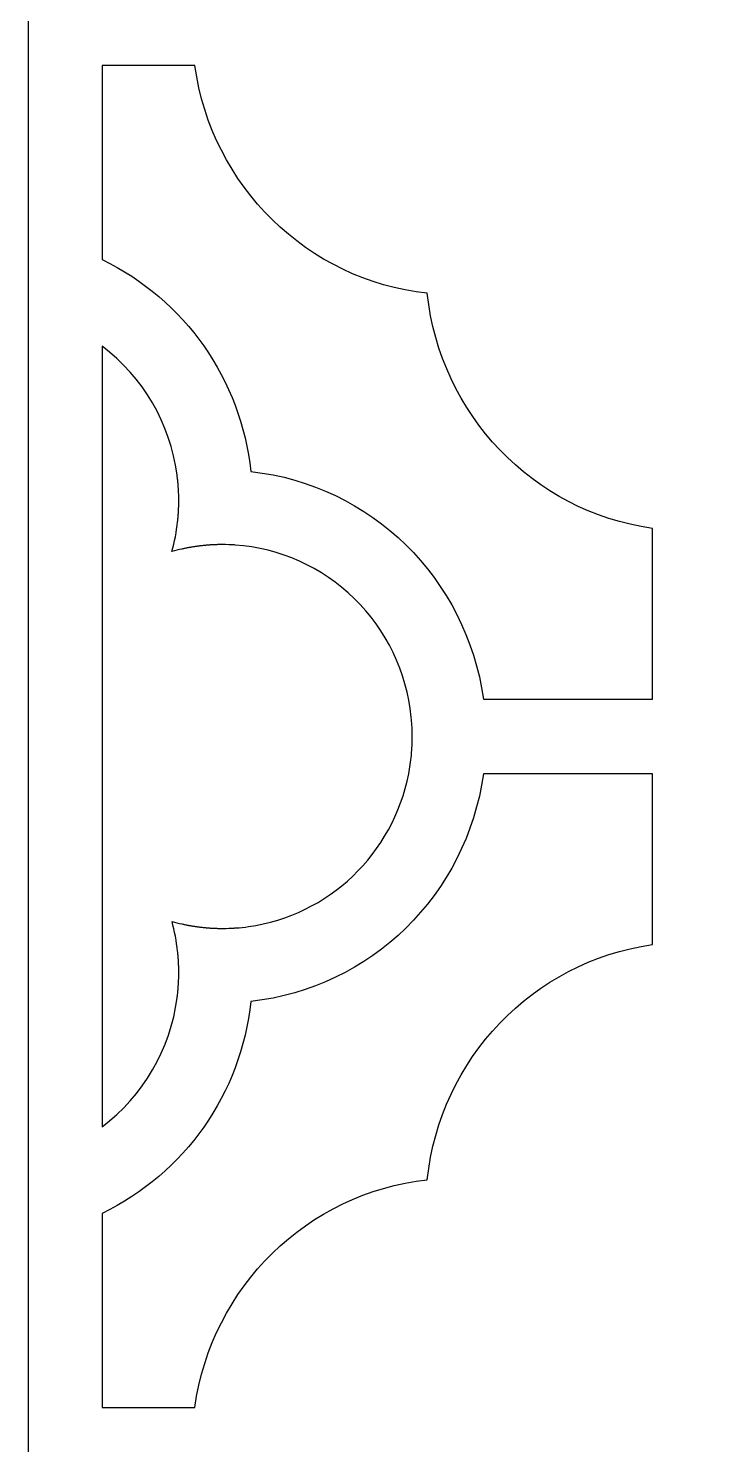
# Model space of a CAD drawing. Header units: centimetres. Extents: x -2.26 to 2.26, y -4.33 to 4.33.
# Drawn here: x -2.265 to -1.504, y -1.556 to 0 of the extents above; entities that cross this region are included whole.
import ezdxf

# ---------------------------------------------------------------- set-up
doc = ezdxf.new("R2010")
doc.units = ezdxf.units.CM
doc.header["$MEASUREMENT"] = 0
doc.layers.add('Layer 1', color=7, linetype='Continuous')

msp = doc.modelspace()

# ---------------------------------------------------------------- linework, layer by layer
at = {"layer": 'Layer 1', "color": 242}
for points, knots in [([(-2.26469, 4.33143), (-2.26469, 4.33143), (-2.18371, 4.33143), (-2.18371, 4.33143), (-2.18371, 4.33143), (-2.18371, 4.33143), (2.1837, 4.33143), (2.1837, 4.33143), (2.1837, 4.33143), (2.1837, 4.33143), (2.26468, 4.33143), (2.26468, 4.33143), (2.26468, 4.33143), (2.26468, 4.33143), (2.26468, 4.24954), (2.26468, 4.24954), (2.26468, 4.24954), (2.26468, 4.24954), (2.26468, -4.24954), (2.26468, -4.24954), (2.26468, -4.24954), (2.26468, -4.24954), (2.26468, -4.33143), (2.26468, -4.33143), (2.26468, -4.33143), (2.26468, -4.33143), (2.1837, -4.33143), (2.1837, -4.33143), (2.1837, -4.33143), (2.1837, -4.33143), (-2.18371, -4.33143), (-2.18371, -4.33143), (-2.18371, -4.33143), (-2.18371, -4.33143), (-2.26469, -4.33143), (-2.26469, -4.33143), (-2.26469, -4.33143), (-2.26469, -4.33143), (-2.26469, -4.24954), (-2.26469, -4.24954), (-2.26469, -4.24954), (-2.26469, -4.24954), (-2.26469, 4.24954), (-2.26469, 4.24954), (-2.26469, 4.24954), (-2.26469, 4.24954), (-2.26469, 4.33143), (-2.26469, 4.33143)], [0, 0, 0, 0, 0.0769231, 0.0769231, 0.0769231, 0.0769231, 0.1538462, 0.1538462, 0.1538462, 0.1538462, 0.2307692, 0.2307692, 0.2307692, 0.2307692, 0.3076923, 0.3076923, 0.3076923, 0.3076923, 0.3846154, 0.3846154, 0.3846154, 0.3846154, 0.4615385, 0.4615385, 0.4615385, 0.4615385, 0.5384615, 0.5384615, 0.5384615, 0.5384615, 0.6153846, 0.6153846, 0.6153846, 0.6153846, 0.6923077, 0.6923077, 0.6923077, 0.6923077, 0.7692308, 0.7692308, 0.7692308, 0.7692308, 0.8461538, 0.8461538, 0.8461538, 0.8461538, 1, 1, 1, 1]), ([(-2.18371, -0.04094), (-2.18371, -0.04094), (-2.17592, -0.04094), (-2.17592, -0.04094), (-2.17592, -0.04094), (-2.17592, -0.04094), (-2.12071, -0.04094), (-2.12071, -0.04094), (-2.12071, -0.04094), (-2.12071, -0.04094), (-2.08169, -0.04094), (-2.08169, -0.04094), (-2.08169, -0.04094), (-2.06323, -0.17368), (-1.9581, -0.27672), (-1.82629, -0.29098), (-1.82629, -0.29098), (-1.81209, -0.42426), (-1.71032, -0.53068), (-1.57902, -0.54924), (-1.57902, -0.54924), (-1.57902, -0.54924), (-1.57902, -0.58877), (-1.57902, -0.58877), (-1.57902, -0.58877), (-1.57902, -0.58877), (-1.57902, -0.60893), (-1.57902, -0.60893), (-1.57902, -0.60893), (-1.57902, -0.60893), (-1.57902, -0.66861), (-1.57902, -0.66861), (-1.57902, -0.66861), (-1.57902, -0.66861), (-1.57902, -0.73694), (-1.57902, -0.73694), (-1.57902, -0.73694), (-1.57902, -0.73694), (-1.67184, -0.73694), (-1.67184, -0.73694), (-1.67184, -0.73694), (-1.67184, -0.73694), (-1.76465, -0.73694), (-1.76465, -0.73694), (-1.76465, -0.73694), (-1.78311, -0.60419), (-1.88824, -0.50116), (-2.02005, -0.4869), (-2.02005, -0.4869), (-2.03098, -0.38579), (-2.09286, -0.29768), (-2.18371, -0.25402), (-2.18371, -0.25402), (-2.18371, -0.25402), (-2.18371, -0.04094), (-2.18371, -0.04094)], [0, 0, 0, 0, 0.0666667, 0.0666667, 0.0666667, 0.0666667, 0.1333333, 0.1333333, 0.1333333, 0.1333333, 0.2, 0.2, 0.2, 0.2, 0.2666667, 0.2666667, 0.2666667, 0.2666667, 0.3333333, 0.3333333, 0.3333333, 0.3333333, 0.4, 0.4, 0.4, 0.4, 0.4666667, 0.4666667, 0.4666667, 0.4666667, 0.5333333, 0.5333333, 0.5333333, 0.5333333, 0.6, 0.6, 0.6, 0.6, 0.6666667, 0.6666667, 0.6666667, 0.6666667, 0.7333333, 0.7333333, 0.7333333, 0.7333333, 0.8, 0.8, 0.8, 0.8, 0.8666667, 0.8666667, 0.8666667, 0.8666667, 1, 1, 1, 1]), ([(-2.18371, -0.34907), (-2.13848, -0.38302), (-2.10872, -0.43404), (-2.10118, -0.49048), (-2.10118, -0.49048), (-2.10118, -0.49048), (-2.10106, -0.49136), (-2.10106, -0.49136), (-2.10106, -0.49136), (-2.10106, -0.49136), (-2.10096, -0.49226), (-2.10096, -0.49226), (-2.10096, -0.49226), (-2.10096, -0.49226), (-2.10075, -0.49404), (-2.10075, -0.49404), (-2.10075, -0.49404), (-2.10075, -0.49404), (-2.10059, -0.49538), (-2.10059, -0.49538), (-2.10059, -0.49538), (-2.10059, -0.49538), (-2.10049, -0.49627), (-2.10049, -0.49627), (-2.10049, -0.49627), (-2.10049, -0.49627), (-2.10036, -0.49762), (-2.10036, -0.49762), (-2.10036, -0.49762), (-2.10036, -0.49762), (-2.10025, -0.49877), (-2.10025, -0.49877), (-2.10025, -0.49877), (-2.10025, -0.49877), (-2.10016, -0.49985), (-2.10016, -0.49985), (-2.10016, -0.49985), (-2.10016, -0.49985), (-2.10009, -0.50077), (-2.10009, -0.50077), (-2.10009, -0.50077), (-2.10009, -0.50077), (-2.10002, -0.50152), (-2.10002, -0.50152), (-2.10002, -0.50152), (-2.10002, -0.50152), (-2.09994, -0.50256), (-2.09994, -0.50256), (-2.09994, -0.50256), (-2.09994, -0.50256), (-2.09968, -0.50662), (-2.09968, -0.50662), (-2.09968, -0.50662), (-2.09968, -0.50662), (-2.09963, -0.50752), (-2.09963, -0.50752), (-2.09963, -0.50752), (-2.09963, -0.50752), (-2.0996, -0.50843), (-2.0996, -0.50843), (-2.0996, -0.50843), (-2.0996, -0.50843), (-2.09954, -0.50934), (-2.09954, -0.50934), (-2.09954, -0.50934), (-2.09954, -0.50934), (-2.09951, -0.51024), (-2.09951, -0.51024), (-2.09951, -0.51024), (-2.09951, -0.51024), (-2.09947, -0.51158), (-2.09947, -0.51158), (-2.09947, -0.51158), (-2.09947, -0.51158), (-2.09939, -0.51461), (-2.09939, -0.51461), (-2.09939, -0.51461), (-2.09939, -0.51461), (-2.09937, -0.51574), (-2.09937, -0.51574), (-2.09937, -0.51574), (-2.09937, -0.51574), (-2.09934, -0.51711), (-2.09934, -0.51711), (-2.09934, -0.51711), (-2.09934, -0.51711), (-2.09933, -0.51846), (-2.09933, -0.51846), (-2.09933, -0.51846), (-2.09933, -0.51846), (-2.09934, -0.51938), (-2.09934, -0.51938), (-2.09934, -0.51938), (-2.09934, -0.51938), (-2.09934, -0.52029), (-2.09934, -0.52029), (-2.09934, -0.52029), (-2.09934, -0.52029), (-2.09937, -0.5212), (-2.09937, -0.5212), (-2.09937, -0.5212), (-2.09937, -0.5212), (-2.09937, -0.5221), (-2.09937, -0.5221), (-2.09937, -0.5221), (-2.09937, -0.5221), (-2.0994, -0.52302), (-2.0994, -0.52302), (-2.0994, -0.52302), (-2.0994, -0.52302), (-2.09942, -0.52393), (-2.09942, -0.52393), (-2.09942, -0.52393), (-2.09942, -0.52393), (-2.09943, -0.52483), (-2.09943, -0.52483), (-2.09943, -0.52483), (-2.09943, -0.52483), (-2.09947, -0.52574), (-2.09947, -0.52574), (-2.09947, -0.52574), (-2.09947, -0.52574), (-2.09951, -0.52665), (-2.09951, -0.52665), (-2.09951, -0.52665), (-2.09951, -0.52665), (-2.09954, -0.52756), (-2.09954, -0.52756), (-2.09954, -0.52756), (-2.09954, -0.52756), (-2.0996, -0.52846), (-2.0996, -0.52846), (-2.0996, -0.52846), (-2.0996, -0.52846), (-2.09963, -0.52936), (-2.09963, -0.52936), (-2.09963, -0.52936), (-2.09963, -0.52936), (-2.09968, -0.53027), (-2.09968, -0.53027), (-2.09968, -0.53027), (-2.09968, -0.53027), (-2.09972, -0.53116), (-2.09972, -0.53116), (-2.09972, -0.53116), (-2.09972, -0.53116), (-2.09978, -0.53207), (-2.09978, -0.53207), (-2.09978, -0.53207), (-2.09978, -0.53207), (-2.09983, -0.53295), (-2.09983, -0.53295), (-2.09983, -0.53295), (-2.09983, -0.53295), (-2.0999, -0.53386), (-2.0999, -0.53386), (-2.0999, -0.53386), (-2.0999, -0.53386), (-2.09996, -0.53474), (-2.09996, -0.53474), (-2.09996, -0.53474), (-2.09996, -0.53474), (-2.10004, -0.53566), (-2.10004, -0.53566), (-2.10004, -0.53566), (-2.10004, -0.53566), (-2.10011, -0.53654), (-2.10011, -0.53654), (-2.10011, -0.53654), (-2.10011, -0.53654), (-2.10021, -0.53745), (-2.10021, -0.53745), (-2.10021, -0.53745), (-2.10021, -0.53745), (-2.10027, -0.53833), (-2.10027, -0.53833), (-2.10027, -0.53833), (-2.10027, -0.53833), (-2.10036, -0.53921), (-2.10036, -0.53921), (-2.10036, -0.53921), (-2.10036, -0.53921), (-2.10043, -0.5401), (-2.10043, -0.5401), (-2.10043, -0.5401), (-2.10043, -0.5401), (-2.10053, -0.54099), (-2.10053, -0.54099), (-2.10053, -0.54099), (-2.10053, -0.54099), (-2.10063, -0.54187), (-2.10063, -0.54187), (-2.10063, -0.54187), (-2.10183, -0.55296), (-2.10391, -0.56393), (-2.10685, -0.57468), (-2.10685, -0.57468), (-2.10325, -0.57369), (-2.09962, -0.57279), (-2.09597, -0.57199), (-2.09597, -0.57199), (-2.09597, -0.57199), (-2.09512, -0.57179), (-2.09512, -0.57179), (-2.09512, -0.57179), (-2.09512, -0.57179), (-2.09427, -0.57161), (-2.09427, -0.57161), (-2.09427, -0.57161), (-2.09427, -0.57161), (-2.09342, -0.57141), (-2.09342, -0.57141), (-2.09342, -0.57141), (-2.09342, -0.57141), (-2.09257, -0.57126), (-2.09257, -0.57126), (-2.09257, -0.57126), (-2.09257, -0.57126), (-2.09172, -0.57108), (-2.09172, -0.57108), (-2.09172, -0.57108), (-2.09172, -0.57108), (-2.09088, -0.57092), (-2.09088, -0.57092), (-2.09088, -0.57092), (-2.09088, -0.57092), (-2.09002, -0.57075), (-2.09002, -0.57075), (-2.09002, -0.57075), (-2.09002, -0.57075), (-2.08917, -0.5706), (-2.08917, -0.5706), (-2.08917, -0.5706), (-2.08917, -0.5706), (-2.0883, -0.57043), (-2.0883, -0.57043), (-2.0883, -0.57043), (-2.0883, -0.57043), (-2.08746, -0.57029), (-2.08746, -0.57029), (-2.08746, -0.57029), (-2.08746, -0.57029), (-2.08658, -0.57012), (-2.08658, -0.57012), (-2.08658, -0.57012), (-2.08658, -0.57012), (-2.08573, -0.56998), (-2.08573, -0.56998), (-2.08573, -0.56998), (-2.08573, -0.56998), (-2.08486, -0.56985), (-2.08486, -0.56985), (-2.08486, -0.56985), (-2.08486, -0.56985), (-2.08401, -0.5697), (-2.08401, -0.5697), (-2.08401, -0.5697), (-2.08401, -0.5697), (-2.08313, -0.56955), (-2.08313, -0.56955), (-2.08313, -0.56955), (-2.08313, -0.56955), (-2.08227, -0.56943), (-2.08227, -0.56943), (-2.08227, -0.56943), (-2.08227, -0.56943), (-2.0814, -0.56929), (-2.0814, -0.56929), (-2.0814, -0.56929), (-2.0814, -0.56929), (-2.08052, -0.56917), (-2.08052, -0.56917), (-2.08052, -0.56917), (-2.08052, -0.56917), (-2.07965, -0.56903), (-2.07965, -0.56903), (-2.07965, -0.56903), (-2.07965, -0.56903), (-2.07879, -0.56893), (-2.07879, -0.56893), (-2.07879, -0.56893), (-2.07879, -0.56893), (-2.07791, -0.56881), (-2.07791, -0.56881), (-2.07791, -0.56881), (-2.07791, -0.56881), (-2.07704, -0.56871), (-2.07704, -0.56871), (-2.07704, -0.56871), (-2.07704, -0.56871), (-2.07617, -0.56859), (-2.07617, -0.56859), (-2.07617, -0.56859), (-2.07617, -0.56859), (-2.0753, -0.56849), (-2.0753, -0.56849), (-2.0753, -0.56849), (-2.0753, -0.56849), (-2.07442, -0.56839), (-2.07442, -0.56839), (-2.07442, -0.56839), (-2.07442, -0.56839), (-2.07354, -0.56828), (-2.07354, -0.56828), (-2.07354, -0.56828), (-2.07354, -0.56828), (-2.07266, -0.56819), (-2.07266, -0.56819), (-2.07266, -0.56819), (-2.07266, -0.56819), (-2.07179, -0.56811), (-2.07179, -0.56811), (-2.07179, -0.56811), (-2.07179, -0.56811), (-2.07091, -0.56802), (-2.07091, -0.56802), (-2.07091, -0.56802), (-2.07091, -0.56802), (-2.07004, -0.56795), (-2.07004, -0.56795), (-2.07004, -0.56795), (-2.07004, -0.56795), (-2.06914, -0.56786), (-2.06914, -0.56786), (-2.06914, -0.56786), (-2.06914, -0.56786), (-2.06827, -0.56778), (-2.06827, -0.56778), (-2.06827, -0.56778), (-2.06827, -0.56778), (-2.06736, -0.56771), (-2.06736, -0.56771), (-2.06736, -0.56771), (-2.06736, -0.56771), (-2.06649, -0.56765), (-2.06649, -0.56765), (-2.06649, -0.56765), (-2.06649, -0.56765), (-2.06559, -0.56757), (-2.06559, -0.56757), (-2.06559, -0.56757), (-2.06559, -0.56757), (-2.06472, -0.56753), (-2.06472, -0.56753), (-2.06472, -0.56753), (-2.06472, -0.56753), (-2.06382, -0.56747), (-2.06382, -0.56747), (-2.06382, -0.56747), (-2.06382, -0.56747), (-2.06294, -0.56742), (-2.06294, -0.56742), (-2.06294, -0.56742), (-2.06294, -0.56742), (-2.06203, -0.56736), (-2.06203, -0.56736), (-2.06203, -0.56736), (-2.06203, -0.56736), (-2.06116, -0.56733), (-2.06116, -0.56733), (-2.06116, -0.56733), (-2.06116, -0.56733), (-2.06025, -0.56729), (-2.06025, -0.56729), (-2.06025, -0.56729), (-2.06025, -0.56729), (-2.05935, -0.56725), (-2.05935, -0.56725), (-2.05935, -0.56725), (-2.05935, -0.56725), (-2.05846, -0.5672), (-2.05846, -0.5672), (-2.05846, -0.5672), (-2.05846, -0.5672), (-2.05757, -0.56718), (-2.05757, -0.56718), (-2.05757, -0.56718), (-2.05757, -0.56718), (-2.05666, -0.56715), (-2.05666, -0.56715), (-2.05666, -0.56715), (-2.05666, -0.56715), (-2.05577, -0.56713), (-2.05577, -0.56713), (-2.05577, -0.56713), (-2.05577, -0.56713), (-2.05487, -0.56711), (-2.05487, -0.56711), (-2.05487, -0.56711), (-2.05487, -0.56711), (-2.05398, -0.56711), (-2.05398, -0.56711), (-2.05398, -0.56711), (-2.05398, -0.56711), (-2.05307, -0.56709), (-2.05307, -0.56709), (-2.05307, -0.56709), (-2.05307, -0.56709), (-2.05218, -0.56709), (-2.05218, -0.56709), (-2.05218, -0.56709), (-2.05218, -0.56709), (-2.05127, -0.56708), (-2.05127, -0.56708), (-2.05127, -0.56708), (-2.05127, -0.56708), (-2.05036, -0.56709), (-2.05036, -0.56709), (-2.05036, -0.56709), (-2.05036, -0.56709), (-2.04927, -0.5671), (-2.04927, -0.5671), (-2.04927, -0.5671), (-2.04927, -0.5671), (-2.04811, -0.56711), (-2.04811, -0.56711), (-2.04811, -0.56711), (-2.04811, -0.56711), (-2.04425, -0.56721), (-2.04425, -0.56721), (-2.04425, -0.56721), (-2.04425, -0.56721), (-2.04315, -0.56726), (-2.04315, -0.56726), (-2.04315, -0.56726), (-2.04315, -0.56726), (-2.03912, -0.56745), (-2.03912, -0.56745), (-2.03912, -0.56745), (-2.03912, -0.56745), (-2.03822, -0.56751), (-2.03822, -0.56751), (-2.03822, -0.56751), (-2.03822, -0.56751), (-2.03732, -0.56756), (-2.03732, -0.56756), (-2.03732, -0.56756), (-1.98827, -0.57103), (-1.94196, -0.59186), (-1.90654, -0.62635), (-1.90654, -0.62635), (-1.87111, -0.66086), (-1.84891, -0.70698), (-1.84389, -0.75647), (-1.84389, -0.75647), (-1.84389, -0.75647), (-1.84359, -0.75967), (-1.84359, -0.75967), (-1.84359, -0.75967), (-1.84359, -0.75967), (-1.84349, -0.76095), (-1.84349, -0.76095), (-1.84349, -0.76095), (-1.84327, -0.76386), (-1.84309, -0.76678), (-1.84297, -0.76969), (-1.84297, -0.76969), (-1.84297, -0.76969), (-1.84294, -0.77066), (-1.84294, -0.77066), (-1.84294, -0.77066), (-1.84294, -0.77066), (-1.84289, -0.77197), (-1.84289, -0.77197), (-1.84289, -0.77197), (-1.84289, -0.77197), (-1.84284, -0.77383), (-1.84284, -0.77383), (-1.84284, -0.77383), (-1.84284, -0.77383), (-1.84284, -0.77459), (-1.84284, -0.77459), (-1.84284, -0.77459), (-1.84284, -0.77459), (-1.84281, -0.77589), (-1.84281, -0.77589), (-1.84281, -0.77589), (-1.84281, -0.77589), (-1.8428, -0.77722), (-1.8428, -0.77722), (-1.8428, -0.77722), (-1.8428, -0.77722), (-1.8428, -0.77852), (-1.8428, -0.77852), (-1.8428, -0.77852), (-1.8428, -0.77852), (-1.84281, -0.77982), (-1.84281, -0.77982), (-1.84281, -0.77982), (-1.84281, -0.77982), (-1.84283, -0.78087), (-1.84283, -0.78087), (-1.84283, -0.78087), (-1.84283, -0.78087), (-1.84284, -0.78179), (-1.84284, -0.78179), (-1.84284, -0.78179), (-1.84284, -0.78179), (-1.84286, -0.78309), (-1.84286, -0.78309), (-1.84286, -0.78309), (-1.84286, -0.78309), (-1.84291, -0.78441), (-1.84291, -0.78441), (-1.84291, -0.78441), (-1.84291, -0.78441), (-1.84294, -0.7853), (-1.84294, -0.7853), (-1.84294, -0.7853), (-1.84307, -0.78867), (-1.84327, -0.79204), (-1.84354, -0.7954), (-1.84354, -0.7954), (-1.84354, -0.7954), (-1.84381, -0.79863), (-1.84381, -0.79863), (-1.84381, -0.79863), (-1.8445, -0.80539), (-1.84548, -0.81212), (-1.84675, -0.8188), (-1.84675, -0.8188), (-1.8639, -0.90701), (-1.9347, -0.97448), (-2.02277, -0.9867), (-2.02277, -0.9867), (-2.02738, -0.98734), (-2.03201, -0.98783), (-2.03666, -0.98816), (-2.03666, -0.98816), (-2.03666, -0.98816), (-2.03776, -0.98823), (-2.03776, -0.98823), (-2.03776, -0.98823), (-2.03776, -0.98823), (-2.03866, -0.98828), (-2.03866, -0.98828), (-2.03866, -0.98828), (-2.03866, -0.98828), (-2.04315, -0.9885), (-2.04315, -0.9885), (-2.04315, -0.9885), (-2.04315, -0.9885), (-2.04425, -0.98855), (-2.04425, -0.98855), (-2.04425, -0.98855), (-2.04425, -0.98855), (-2.04745, -0.98864), (-2.04745, -0.98864), (-2.04745, -0.98864), (-2.04745, -0.98864), (-2.04857, -0.98865), (-2.04857, -0.98865), (-2.04857, -0.98865), (-2.04857, -0.98865), (-2.04993, -0.98868), (-2.04993, -0.98868), (-2.04993, -0.98868), (-2.04993, -0.98868), (-2.05127, -0.98869), (-2.05127, -0.98869), (-2.05127, -0.98869), (-2.05127, -0.98869), (-2.05218, -0.98868), (-2.05218, -0.98868), (-2.05218, -0.98868), (-2.05218, -0.98868), (-2.05307, -0.98868), (-2.05307, -0.98868), (-2.05307, -0.98868), (-2.05307, -0.98868), (-2.05398, -0.98865), (-2.05398, -0.98865), (-2.05398, -0.98865), (-2.05398, -0.98865), (-2.05487, -0.98865), (-2.05487, -0.98865), (-2.05487, -0.98865), (-2.05487, -0.98865), (-2.05577, -0.98862), (-2.05577, -0.98862), (-2.05577, -0.98862), (-2.05577, -0.98862), (-2.05666, -0.98861), (-2.05666, -0.98861), (-2.05666, -0.98861), (-2.05666, -0.98861), (-2.05757, -0.98859), (-2.05757, -0.98859), (-2.05757, -0.98859), (-2.05757, -0.98859), (-2.05846, -0.98856), (-2.05846, -0.98856), (-2.05846, -0.98856), (-2.05846, -0.98856), (-2.05935, -0.98851), (-2.05935, -0.98851), (-2.05935, -0.98851), (-2.05935, -0.98851), (-2.06025, -0.98848), (-2.06025, -0.98848), (-2.06025, -0.98848), (-2.06025, -0.98848), (-2.06116, -0.98843), (-2.06116, -0.98843), (-2.06116, -0.98843), (-2.06116, -0.98843), (-2.06203, -0.9884), (-2.06203, -0.9884), (-2.06203, -0.9884), (-2.06203, -0.9884), (-2.06294, -0.98835), (-2.06294, -0.98835), (-2.06294, -0.98835), (-2.06294, -0.98835), (-2.06381, -0.98829), (-2.06381, -0.98829), (-2.06381, -0.98829), (-2.06381, -0.98829), (-2.06471, -0.98825), (-2.06471, -0.98825), (-2.06471, -0.98825), (-2.06471, -0.98825), (-2.06558, -0.98819), (-2.06558, -0.98819), (-2.06558, -0.98819), (-2.06558, -0.98819), (-2.06649, -0.98812), (-2.06649, -0.98812), (-2.06649, -0.98812), (-2.06649, -0.98812), (-2.06736, -0.98805), (-2.06736, -0.98805), (-2.06736, -0.98805), (-2.06736, -0.98805), (-2.06826, -0.98798), (-2.06826, -0.98798), (-2.06826, -0.98798), (-2.06826, -0.98798), (-2.06913, -0.98791), (-2.06913, -0.98791), (-2.06913, -0.98791), (-2.06913, -0.98791), (-2.07001, -0.98782), (-2.07001, -0.98782), (-2.07001, -0.98782), (-2.07001, -0.98782), (-2.07089, -0.98774), (-2.07089, -0.98774), (-2.07089, -0.98774), (-2.07089, -0.98774), (-2.07177, -0.98765), (-2.07177, -0.98765), (-2.07177, -0.98765), (-2.07177, -0.98765), (-2.07264, -0.98757), (-2.07264, -0.98757), (-2.07264, -0.98757), (-2.07264, -0.98757), (-2.07353, -0.98748), (-2.07353, -0.98748), (-2.07353, -0.98748), (-2.07353, -0.98748), (-2.0744, -0.98739), (-2.0744, -0.98739), (-2.0744, -0.98739), (-2.0744, -0.98739), (-2.07527, -0.98728), (-2.07527, -0.98728), (-2.07527, -0.98728), (-2.07527, -0.98728), (-2.07615, -0.98718), (-2.07615, -0.98718), (-2.07615, -0.98718), (-2.07615, -0.98718), (-2.07703, -0.98706), (-2.07703, -0.98706), (-2.07703, -0.98706), (-2.07703, -0.98706), (-2.0779, -0.98696), (-2.0779, -0.98696), (-2.0779, -0.98696), (-2.0779, -0.98696), (-2.07878, -0.98683), (-2.07878, -0.98683), (-2.07878, -0.98683), (-2.07878, -0.98683), (-2.07963, -0.98673), (-2.07963, -0.98673), (-2.07963, -0.98673), (-2.07963, -0.98673), (-2.0805, -0.98659), (-2.0805, -0.98659), (-2.0805, -0.98659), (-2.0805, -0.98659), (-2.08137, -0.98647), (-2.08137, -0.98647), (-2.08137, -0.98647), (-2.08137, -0.98647), (-2.08225, -0.98634), (-2.08225, -0.98634), (-2.08225, -0.98634), (-2.08225, -0.98634), (-2.08311, -0.98621), (-2.08311, -0.98621), (-2.08311, -0.98621), (-2.08311, -0.98621), (-2.08398, -0.98606), (-2.08398, -0.98606), (-2.08398, -0.98606), (-2.08398, -0.98606), (-2.08483, -0.98593), (-2.08483, -0.98593), (-2.08483, -0.98593), (-2.08483, -0.98593), (-2.08571, -0.98577), (-2.08571, -0.98577), (-2.08571, -0.98577), (-2.08571, -0.98577), (-2.08656, -0.98564), (-2.08656, -0.98564), (-2.08656, -0.98564), (-2.08656, -0.98564), (-2.08743, -0.98548), (-2.08743, -0.98548), (-2.08743, -0.98548), (-2.08743, -0.98548), (-2.08828, -0.98533), (-2.08828, -0.98533), (-2.08828, -0.98533), (-2.08828, -0.98533), (-2.08914, -0.98516), (-2.08914, -0.98516), (-2.08914, -0.98516), (-2.08914, -0.98516), (-2.08999, -0.98501), (-2.08999, -0.98501), (-2.08999, -0.98501), (-2.08999, -0.98501), (-2.09083, -0.98484), (-2.09083, -0.98484), (-2.09083, -0.98484), (-2.09083, -0.98484), (-2.0917, -0.98468), (-2.0917, -0.98468), (-2.0917, -0.98468), (-2.0917, -0.98468), (-2.09254, -0.98451), (-2.09254, -0.98451), (-2.09254, -0.98451), (-2.09254, -0.98451), (-2.09339, -0.98435), (-2.09339, -0.98435), (-2.09339, -0.98435), (-2.09339, -0.98435), (-2.09424, -0.98415), (-2.09424, -0.98415), (-2.09424, -0.98415), (-2.09424, -0.98415), (-2.09509, -0.98398), (-2.09509, -0.98398), (-2.09509, -0.98398), (-2.09509, -0.98398), (-2.09594, -0.98378), (-2.09594, -0.98378), (-2.09594, -0.98378), (-2.09959, -0.98298), (-2.10321, -0.98207), (-2.10681, -0.98108), (-2.10681, -0.98108), (-2.10391, -0.99184), (-2.10184, -1.00281), (-2.10063, -1.01389), (-2.10063, -1.01389), (-2.10063, -1.01389), (-2.10054, -1.01477), (-2.10054, -1.01477), (-2.10054, -1.01477), (-2.10054, -1.01477), (-2.10044, -1.01566), (-2.10044, -1.01566), (-2.10044, -1.01566), (-2.10044, -1.01566), (-2.10036, -1.01655), (-2.10036, -1.01655), (-2.10036, -1.01655), (-2.10036, -1.01655), (-2.10027, -1.01743), (-2.10027, -1.01743), (-2.10027, -1.01743), (-2.10027, -1.01743), (-2.10021, -1.01832), (-2.10021, -1.01832), (-2.10021, -1.01832), (-2.10021, -1.01832), (-2.10011, -1.01922), (-2.10011, -1.01922), (-2.10011, -1.01922), (-2.10011, -1.01922), (-2.10004, -1.02011), (-2.10004, -1.02011), (-2.10004, -1.02011), (-2.10004, -1.02011), (-2.09996, -1.02102), (-2.09996, -1.02102), (-2.09996, -1.02102), (-2.09996, -1.02102), (-2.0999, -1.0219), (-2.0999, -1.0219), (-2.0999, -1.0219), (-2.0999, -1.0219), (-2.09983, -1.02282), (-2.09983, -1.02282), (-2.09983, -1.02282), (-2.09983, -1.02282), (-2.09978, -1.02369), (-2.09978, -1.02369), (-2.09978, -1.02369), (-2.09978, -1.02369), (-2.09972, -1.02461), (-2.09972, -1.02461), (-2.09972, -1.02461), (-2.09972, -1.02461), (-2.09968, -1.0255), (-2.09968, -1.0255), (-2.09968, -1.0255), (-2.09968, -1.0255), (-2.09963, -1.02641), (-2.09963, -1.02641), (-2.09963, -1.02641), (-2.09963, -1.02641), (-2.0996, -1.0273), (-2.0996, -1.0273), (-2.0996, -1.0273), (-2.0996, -1.0273), (-2.09954, -1.02821), (-2.09954, -1.02821), (-2.09954, -1.02821), (-2.09954, -1.02821), (-2.09951, -1.02911), (-2.09951, -1.02911), (-2.09951, -1.02911), (-2.09951, -1.02911), (-2.09947, -1.03003), (-2.09947, -1.03003), (-2.09947, -1.03003), (-2.09947, -1.03003), (-2.09943, -1.03093), (-2.09943, -1.03093), (-2.09943, -1.03093), (-2.09943, -1.03093), (-2.09942, -1.03183), (-2.09942, -1.03183), (-2.09942, -1.03183), (-2.09942, -1.03183), (-2.0994, -1.03274), (-2.0994, -1.03274), (-2.0994, -1.03274), (-2.0994, -1.03274), (-2.09937, -1.03366), (-2.09937, -1.03366), (-2.09937, -1.03366), (-2.09937, -1.03366), (-2.09937, -1.03457), (-2.09937, -1.03457), (-2.09937, -1.03457), (-2.09937, -1.03457), (-2.09934, -1.03547), (-2.09934, -1.03547), (-2.09934, -1.03547), (-2.09934, -1.03547), (-2.09934, -1.03638), (-2.09934, -1.03638), (-2.09934, -1.03638), (-2.09934, -1.03638), (-2.09933, -1.0373), (-2.09933, -1.0373), (-2.09933, -1.0373), (-2.09933, -1.0373), (-2.09934, -1.03821), (-2.09934, -1.03821), (-2.09934, -1.03821), (-2.09934, -1.03821), (-2.09936, -1.03931), (-2.09936, -1.03931), (-2.09936, -1.03931), (-2.09936, -1.03931), (-2.09937, -1.04049), (-2.09937, -1.04049), (-2.09937, -1.04049), (-2.09937, -1.04049), (-2.09943, -1.04356), (-2.09943, -1.04356), (-2.09943, -1.04356), (-2.09943, -1.04356), (-2.09951, -1.04552), (-2.09951, -1.04552), (-2.09951, -1.04552), (-2.09951, -1.04552), (-2.09954, -1.04642), (-2.09954, -1.04642), (-2.09954, -1.04642), (-2.09954, -1.04642), (-2.0996, -1.04734), (-2.0996, -1.04734), (-2.0996, -1.04734), (-2.0996, -1.04734), (-2.09962, -1.04813), (-2.09962, -1.04813), (-2.09962, -1.04813), (-2.09962, -1.04813), (-2.09968, -1.04915), (-2.09968, -1.04915), (-2.09968, -1.04915), (-2.09968, -1.04915), (-2.09993, -1.05309), (-2.09993, -1.05309), (-2.09993, -1.05309), (-2.09993, -1.05309), (-2.10001, -1.0541), (-2.10001, -1.0541), (-2.10001, -1.0541), (-2.10001, -1.0541), (-2.10009, -1.055), (-2.10009, -1.055), (-2.10009, -1.055), (-2.10009, -1.055), (-2.10016, -1.05591), (-2.10016, -1.05591), (-2.10016, -1.05591), (-2.10016, -1.05591), (-2.10025, -1.0568), (-2.10025, -1.0568), (-2.10025, -1.0568), (-2.10025, -1.0568), (-2.10031, -1.05766), (-2.10031, -1.05766), (-2.10031, -1.05766), (-2.10031, -1.05766), (-2.10043, -1.05892), (-2.10043, -1.05892), (-2.10043, -1.05892), (-2.10043, -1.05892), (-2.10054, -1.05994), (-2.10054, -1.05994), (-2.10054, -1.05994), (-2.10054, -1.05994), (-2.10069, -1.06127), (-2.10069, -1.06127), (-2.10069, -1.06127), (-2.10069, -1.06127), (-2.10089, -1.0629), (-2.10089, -1.0629), (-2.10089, -1.0629), (-2.10089, -1.0629), (-2.10101, -1.06395), (-2.10101, -1.06395), (-2.10101, -1.06395), (-2.10101, -1.06395), (-2.10113, -1.06484), (-2.10113, -1.06484), (-2.10113, -1.06484), (-2.10859, -1.12143), (-2.13839, -1.1726), (-2.18371, -1.20665), (-2.18371, -1.20665), (-2.18371, -1.20665), (-2.18371, -0.34907), (-2.18371, -0.34907)], [0, 0, 0, 0, 0.0041152, 0.0041152, 0.0041152, 0.0041152, 0.0082305, 0.0082305, 0.0082305, 0.0082305, 0.0123457, 0.0123457, 0.0123457, 0.0123457, 0.0164609, 0.0164609, 0.0164609, 0.0164609, 0.0205761, 0.0205761, 0.0205761, 0.0205761, 0.0246914, 0.0246914, 0.0246914, 0.0246914, 0.0288066, 0.0288066, 0.0288066, 0.0288066, 0.0329218, 0.0329218, 0.0329218, 0.0329218, 0.037037, 0.037037, 0.037037, 0.037037, 0.0411523, 0.0411523, 0.0411523, 0.0411523, 0.0452675, 0.0452675, 0.0452675, 0.0452675, 0.0493827, 0.0493827, 0.0493827, 0.0493827, 0.0534979, 0.0534979, 0.0534979, 0.0534979, 0.0576132, 0.0576132, 0.0576132, 0.0576132, 0.0617284, 0.0617284, 0.0617284, 0.0617284, 0.0658436, 0.0658436, 0.0658436, 0.0658436, 0.0699588, 0.0699588, 0.0699588, 0.0699588, 0.0740741, 0.0740741, 0.0740741, 0.0740741, 0.0781893, 0.0781893, 0.0781893, 0.0781893, 0.0823045, 0.0823045, 0.0823045, 0.0823045, 0.0864198, 0.0864198, 0.0864198, 0.0864198, 0.090535, 0.090535, 0.090535, 0.090535, 0.0946502, 0.0946502, 0.0946502, 0.0946502, 0.0987654, 0.0987654, 0.0987654, 0.0987654, 0.1028807, 0.1028807, 0.1028807, 0.1028807, 0.1069959, 0.1069959, 0.1069959, 0.1069959, 0.1111111, 0.1111111, 0.1111111, 0.1111111, 0.1152263, 0.1152263, 0.1152263, 0.1152263, 0.1193416, 0.1193416, 0.1193416, 0.1193416, 0.1234568, 0.1234568, 0.1234568, 0.1234568, 0.127572, 0.127572, 0.127572, 0.127572, 0.1316872, 0.1316872, 0.1316872, 0.1316872, 0.1358025, 0.1358025, 0.1358025, 0.1358025, 0.1399177, 0.1399177, 0.1399177, 0.1399177, 0.1440329, 0.1440329, 0.1440329, 0.1440329, 0.1481481, 0.1481481, 0.1481481, 0.1481481, 0.1522634, 0.1522634, 0.1522634, 0.1522634, 0.1563786, 0.1563786, 0.1563786, 0.1563786, 0.1604938, 0.1604938, 0.1604938, 0.1604938, 0.1646091, 0.1646091, 0.1646091, 0.1646091, 0.1687243, 0.1687243, 0.1687243, 0.1687243, 0.1728395, 0.1728395, 0.1728395, 0.1728395, 0.1769547, 0.1769547, 0.1769547, 0.1769547, 0.18107, 0.18107, 0.18107, 0.18107, 0.1851852, 0.1851852, 0.1851852, 0.1851852, 0.1893004, 0.1893004, 0.1893004, 0.1893004, 0.1934156, 0.1934156, 0.1934156, 0.1934156, 0.1975309, 0.1975309, 0.1975309, 0.1975309, 0.2016461, 0.2016461, 0.2016461, 0.2016461, 0.2057613, 0.2057613, 0.2057613, 0.2057613, 0.2098765, 0.2098765, 0.2098765, 0.2098765, 0.2139918, 0.2139918, 0.2139918, 0.2139918, 0.218107, 0.218107, 0.218107, 0.218107, 0.2222222, 0.2222222, 0.2222222, 0.2222222, 0.2263374, 0.2263374, 0.2263374, 0.2263374, 0.2304527, 0.2304527, 0.2304527, 0.2304527, 0.2345679, 0.2345679, 0.2345679, 0.2345679, 0.2386831, 0.2386831, 0.2386831, 0.2386831, 0.2427984, 0.2427984, 0.2427984, 0.2427984, 0.2469136, 0.2469136, 0.2469136, 0.2469136, 0.2510288, 0.2510288, 0.2510288, 0.2510288, 0.255144, 0.255144, 0.255144, 0.255144, 0.2592593, 0.2592593, 0.2592593, 0.2592593, 0.2633745, 0.2633745, 0.2633745, 0.2633745, 0.2674897, 0.2674897, 0.2674897, 0.2674897, 0.2716049, 0.2716049, 0.2716049, 0.2716049, 0.2757202, 0.2757202, 0.2757202, 0.2757202, 0.2798354, 0.2798354, 0.2798354, 0.2798354, 0.2839506, 0.2839506, 0.2839506, 0.2839506, 0.2880658, 0.2880658, 0.2880658, 0.2880658, 0.2921811, 0.2921811, 0.2921811, 0.2921811, 0.2962963, 0.2962963, 0.2962963, 0.2962963, 0.3004115, 0.3004115, 0.3004115, 0.3004115, 0.3045267, 0.3045267, 0.3045267, 0.3045267, 0.308642, 0.308642, 0.308642, 0.308642, 0.3127572, 0.3127572, 0.3127572, 0.3127572, 0.3168724, 0.3168724, 0.3168724, 0.3168724, 0.3209877, 0.3209877, 0.3209877, 0.3209877, 0.3251029, 0.3251029, 0.3251029, 0.3251029, 0.3292181, 0.3292181, 0.3292181, 0.3292181, 0.3333333, 0.3333333, 0.3333333, 0.3333333, 0.3374486, 0.3374486, 0.3374486, 0.3374486, 0.3415638, 0.3415638, 0.3415638, 0.3415638, 0.345679, 0.345679, 0.345679, 0.345679, 0.3497942, 0.3497942, 0.3497942, 0.3497942, 0.3539095, 0.3539095, 0.3539095, 0.3539095, 0.3580247, 0.3580247, 0.3580247, 0.3580247, 0.3621399, 0.3621399, 0.3621399, 0.3621399, 0.3662551, 0.3662551, 0.3662551, 0.3662551, 0.3703704, 0.3703704, 0.3703704, 0.3703704, 0.3744856, 0.3744856, 0.3744856, 0.3744856, 0.3786008, 0.3786008, 0.3786008, 0.3786008, 0.382716, 0.382716, 0.382716, 0.382716, 0.3868313, 0.3868313, 0.3868313, 0.3868313, 0.3909465, 0.3909465, 0.3909465, 0.3909465, 0.3950617, 0.3950617, 0.3950617, 0.3950617, 0.399177, 0.399177, 0.399177, 0.399177, 0.4032922, 0.4032922, 0.4032922, 0.4032922, 0.4074074, 0.4074074, 0.4074074, 0.4074074, 0.4115226, 0.4115226, 0.4115226, 0.4115226, 0.4156379, 0.4156379, 0.4156379, 0.4156379, 0.4197531, 0.4197531, 0.4197531, 0.4197531, 0.4238683, 0.4238683, 0.4238683, 0.4238683, 0.4279835, 0.4279835, 0.4279835, 0.4279835, 0.4320988, 0.4320988, 0.4320988, 0.4320988, 0.436214, 0.436214, 0.436214, 0.436214, 0.4403292, 0.4403292, 0.4403292, 0.4403292, 0.4444444, 0.4444444, 0.4444444, 0.4444444, 0.4485597, 0.4485597, 0.4485597, 0.4485597, 0.4526749, 0.4526749, 0.4526749, 0.4526749, 0.4567901, 0.4567901, 0.4567901, 0.4567901, 0.4609053, 0.4609053, 0.4609053, 0.4609053, 0.4650206, 0.4650206, 0.4650206, 0.4650206, 0.4691358, 0.4691358, 0.4691358, 0.4691358, 0.473251, 0.473251, 0.473251, 0.473251, 0.4773663, 0.4773663, 0.4773663, 0.4773663, 0.4814815, 0.4814815, 0.4814815, 0.4814815, 0.4855967, 0.4855967, 0.4855967, 0.4855967, 0.4897119, 0.4897119, 0.4897119, 0.4897119, 0.4938272, 0.4938272, 0.4938272, 0.4938272, 0.4979424, 0.4979424, 0.4979424, 0.4979424, 0.5020576, 0.5020576, 0.5020576, 0.5020576, 0.5061728, 0.5061728, 0.5061728, 0.5061728, 0.5102881, 0.5102881, 0.5102881, 0.5102881, 0.5144033, 0.5144033, 0.5144033, 0.5144033, 0.5185185, 0.5185185, 0.5185185, 0.5185185, 0.5226337, 0.5226337, 0.5226337, 0.5226337, 0.526749, 0.526749, 0.526749, 0.526749, 0.5308642, 0.5308642, 0.5308642, 0.5308642, 0.5349794, 0.5349794, 0.5349794, 0.5349794, 0.5390947, 0.5390947, 0.5390947, 0.5390947, 0.5432099, 0.5432099, 0.5432099, 0.5432099, 0.5473251, 0.5473251, 0.5473251, 0.5473251, 0.5514403, 0.5514403, 0.5514403, 0.5514403, 0.5555556, 0.5555556, 0.5555556, 0.5555556, 0.5596708, 0.5596708, 0.5596708, 0.5596708, 0.563786, 0.563786, 0.563786, 0.563786, 0.5679012, 0.5679012, 0.5679012, 0.5679012, 0.5720165, 0.5720165, 0.5720165, 0.5720165, 0.5761317, 0.5761317, 0.5761317, 0.5761317, 0.5802469, 0.5802469, 0.5802469, 0.5802469, 0.5843621, 0.5843621, 0.5843621, 0.5843621, 0.5884774, 0.5884774, 0.5884774, 0.5884774, 0.5925926, 0.5925926, 0.5925926, 0.5925926, 0.5967078, 0.5967078, 0.5967078, 0.5967078, 0.600823, 0.600823, 0.600823, 0.600823, 0.6049383, 0.6049383, 0.6049383, 0.6049383, 0.6090535, 0.6090535, 0.6090535, 0.6090535, 0.6131687, 0.6131687, 0.6131687, 0.6131687, 0.617284, 0.617284, 0.617284, 0.617284, 0.6213992, 0.6213992, 0.6213992, 0.6213992, 0.6255144, 0.6255144, 0.6255144, 0.6255144, 0.6296296, 0.6296296, 0.6296296, 0.6296296, 0.6337449, 0.6337449, 0.6337449, 0.6337449, 0.6378601, 0.6378601, 0.6378601, 0.6378601, 0.6419753, 0.6419753, 0.6419753, 0.6419753, 0.6460905, 0.6460905, 0.6460905, 0.6460905, 0.6502058, 0.6502058, 0.6502058, 0.6502058, 0.654321, 0.654321, 0.654321, 0.654321, 0.6584362, 0.6584362, 0.6584362, 0.6584362, 0.6625514, 0.6625514, 0.6625514, 0.6625514, 0.6666667, 0.6666667, 0.6666667, 0.6666667, 0.6707819, 0.6707819, 0.6707819, 0.6707819, 0.6748971, 0.6748971, 0.6748971, 0.6748971, 0.6790123, 0.6790123, 0.6790123, 0.6790123, 0.6831276, 0.6831276, 0.6831276, 0.6831276, 0.6872428, 0.6872428, 0.6872428, 0.6872428, 0.691358, 0.691358, 0.691358, 0.691358, 0.6954733, 0.6954733, 0.6954733, 0.6954733, 0.6995885, 0.6995885, 0.6995885, 0.6995885, 0.7037037, 0.7037037, 0.7037037, 0.7037037, 0.7078189, 0.7078189, 0.7078189, 0.7078189, 0.7119342, 0.7119342, 0.7119342, 0.7119342, 0.7160494, 0.7160494, 0.7160494, 0.7160494, 0.7201646, 0.7201646, 0.7201646, 0.7201646, 0.7242798, 0.7242798, 0.7242798, 0.7242798, 0.7283951, 0.7283951, 0.7283951, 0.7283951, 0.7325103, 0.7325103, 0.7325103, 0.7325103, 0.7366255, 0.7366255, 0.7366255, 0.7366255, 0.7407407, 0.7407407, 0.7407407, 0.7407407, 0.744856, 0.744856, 0.744856, 0.744856, 0.7489712, 0.7489712, 0.7489712, 0.7489712, 0.7530864, 0.7530864, 0.7530864, 0.7530864, 0.7572016, 0.7572016, 0.7572016, 0.7572016, 0.7613169, 0.7613169, 0.7613169, 0.7613169, 0.7654321, 0.7654321, 0.7654321, 0.7654321, 0.7695473, 0.7695473, 0.7695473, 0.7695473, 0.7736626, 0.7736626, 0.7736626, 0.7736626, 0.7777778, 0.7777778, 0.7777778, 0.7777778, 0.781893, 0.781893, 0.781893, 0.781893, 0.7860082, 0.7860082, 0.7860082, 0.7860082, 0.7901235, 0.7901235, 0.7901235, 0.7901235, 0.7942387, 0.7942387, 0.7942387, 0.7942387, 0.7983539, 0.7983539, 0.7983539, 0.7983539, 0.8024691, 0.8024691, 0.8024691, 0.8024691, 0.8065844, 0.8065844, 0.8065844, 0.8065844, 0.8106996, 0.8106996, 0.8106996, 0.8106996, 0.8148148, 0.8148148, 0.8148148, 0.8148148, 0.81893, 0.81893, 0.81893, 0.81893, 0.8230453, 0.8230453, 0.8230453, 0.8230453, 0.8271605, 0.8271605, 0.8271605, 0.8271605, 0.8312757, 0.8312757, 0.8312757, 0.8312757, 0.8353909, 0.8353909, 0.8353909, 0.8353909, 0.8395062, 0.8395062, 0.8395062, 0.8395062, 0.8436214, 0.8436214, 0.8436214, 0.8436214, 0.8477366, 0.8477366, 0.8477366, 0.8477366, 0.8518519, 0.8518519, 0.8518519, 0.8518519, 0.8559671, 0.8559671, 0.8559671, 0.8559671, 0.8600823, 0.8600823, 0.8600823, 0.8600823, 0.8641975, 0.8641975, 0.8641975, 0.8641975, 0.8683128, 0.8683128, 0.8683128, 0.8683128, 0.872428, 0.872428, 0.872428, 0.872428, 0.8765432, 0.8765432, 0.8765432, 0.8765432, 0.8806584, 0.8806584, 0.8806584, 0.8806584, 0.8847737, 0.8847737, 0.8847737, 0.8847737, 0.8888889, 0.8888889, 0.8888889, 0.8888889, 0.8930041, 0.8930041, 0.8930041, 0.8930041, 0.8971193, 0.8971193, 0.8971193, 0.8971193, 0.9012346, 0.9012346, 0.9012346, 0.9012346, 0.9053498, 0.9053498, 0.9053498, 0.9053498, 0.909465, 0.909465, 0.909465, 0.909465, 0.9135802, 0.9135802, 0.9135802, 0.9135802, 0.9176955, 0.9176955, 0.9176955, 0.9176955, 0.9218107, 0.9218107, 0.9218107, 0.9218107, 0.9259259, 0.9259259, 0.9259259, 0.9259259, 0.9300412, 0.9300412, 0.9300412, 0.9300412, 0.9341564, 0.9341564, 0.9341564, 0.9341564, 0.9382716, 0.9382716, 0.9382716, 0.9382716, 0.9423868, 0.9423868, 0.9423868, 0.9423868, 0.9465021, 0.9465021, 0.9465021, 0.9465021, 0.9506173, 0.9506173, 0.9506173, 0.9506173, 0.9547325, 0.9547325, 0.9547325, 0.9547325, 0.9588477, 0.9588477, 0.9588477, 0.9588477, 0.962963, 0.962963, 0.962963, 0.962963, 0.9670782, 0.9670782, 0.9670782, 0.9670782, 0.9711934, 0.9711934, 0.9711934, 0.9711934, 0.9753086, 0.9753086, 0.9753086, 0.9753086, 0.9794239, 0.9794239, 0.9794239, 0.9794239, 0.9835391, 0.9835391, 0.9835391, 0.9835391, 0.9876543, 0.9876543, 0.9876543, 0.9876543, 0.9917695, 0.9917695, 0.9917695, 0.9917695, 1, 1, 1, 1]), ([(-2.18371, -1.30174), (-2.09288, -1.25805), (-2.03094, -1.16998), (-2.02005, -1.06886), (-2.02005, -1.06886), (-1.88825, -1.05451), (-1.783, -0.95159), (-1.76465, -0.81882), (-1.76465, -0.81882), (-1.76465, -0.81882), (-1.67184, -0.81882), (-1.67184, -0.81882), (-1.67184, -0.81882), (-1.67184, -0.81882), (-1.57902, -0.81882), (-1.57902, -0.81882), (-1.57902, -0.81882), (-1.57902, -0.81882), (-1.57902, -0.88715), (-1.57902, -0.88715), (-1.57902, -0.88715), (-1.57902, -0.88715), (-1.57902, -0.94685), (-1.57902, -0.94685), (-1.57902, -0.94685), (-1.57902, -0.94685), (-1.57902, -0.96699), (-1.57902, -0.96699), (-1.57902, -0.96699), (-1.57902, -0.96699), (-1.57902, -1.00654), (-1.57902, -1.00654), (-1.57902, -1.00654), (-1.7103, -1.02519), (-1.81219, -1.1315), (-1.82629, -1.26479), (-1.82629, -1.26479), (-1.95809, -1.27915), (-2.06333, -1.38207), (-2.08169, -1.51483), (-2.08169, -1.51483), (-2.08169, -1.51483), (-2.12071, -1.51483), (-2.12071, -1.51483), (-2.12071, -1.51483), (-2.12071, -1.51483), (-2.17592, -1.51483), (-2.17592, -1.51483), (-2.17592, -1.51483), (-2.17592, -1.51483), (-2.18371, -1.51483), (-2.18371, -1.51483), (-2.18371, -1.51483), (-2.18371, -1.51483), (-2.18371, -1.30174), (-2.18371, -1.30174), (-2.18371, -1.30174), (-2.18371, -1.30174), (-2.18371, -1.30174), (-2.18371, -1.30174)], [0, 0, 0, 0, 0.0625, 0.0625, 0.0625, 0.0625, 0.125, 0.125, 0.125, 0.125, 0.1875, 0.1875, 0.1875, 0.1875, 0.25, 0.25, 0.25, 0.25, 0.3125, 0.3125, 0.3125, 0.3125, 0.375, 0.375, 0.375, 0.375, 0.4375, 0.4375, 0.4375, 0.4375, 0.5, 0.5, 0.5, 0.5, 0.5625, 0.5625, 0.5625, 0.5625, 0.625, 0.625, 0.625, 0.625, 0.6875, 0.6875, 0.6875, 0.6875, 0.75, 0.75, 0.75, 0.75, 0.8125, 0.8125, 0.8125, 0.8125, 0.875, 0.875, 0.875, 0.875, 1, 1, 1, 1])]:
    msp.add_open_spline(points, degree=3, knots=knots, dxfattribs=at)

doc.saveas('drawing.dxf')
